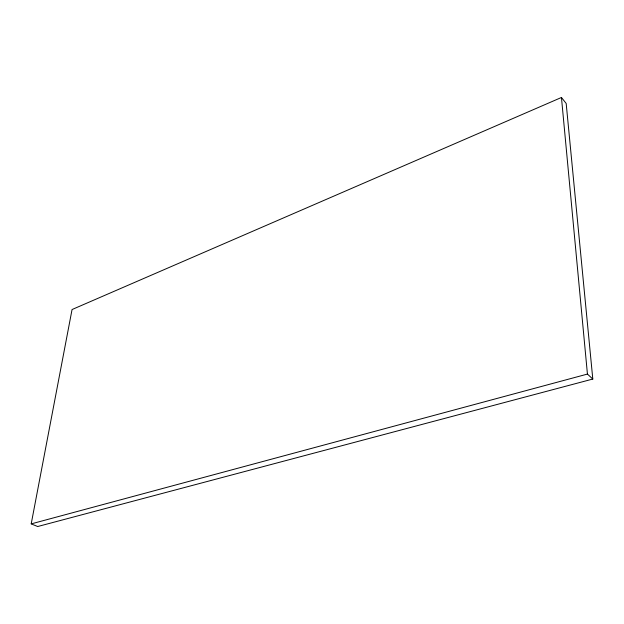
<?xml version="1.0" encoding="UTF-8"?>
<svg xmlns="http://www.w3.org/2000/svg" width="624" height="624" viewBox="0 0 624 624"><rect width="100%" height="100%" fill="white"/><g stroke="black" fill="none" stroke-linecap="round" stroke-linejoin="round"><path stroke-width="0.94" d="M31.2 523.887L72.056 309.535L561.452 97.477L566.179 103.459L592.8 379.049L37.705 526.523L31.2 523.887L587.434 374.08L592.8 379.049M561.452 97.477L587.434 374.08"/></g></svg>
